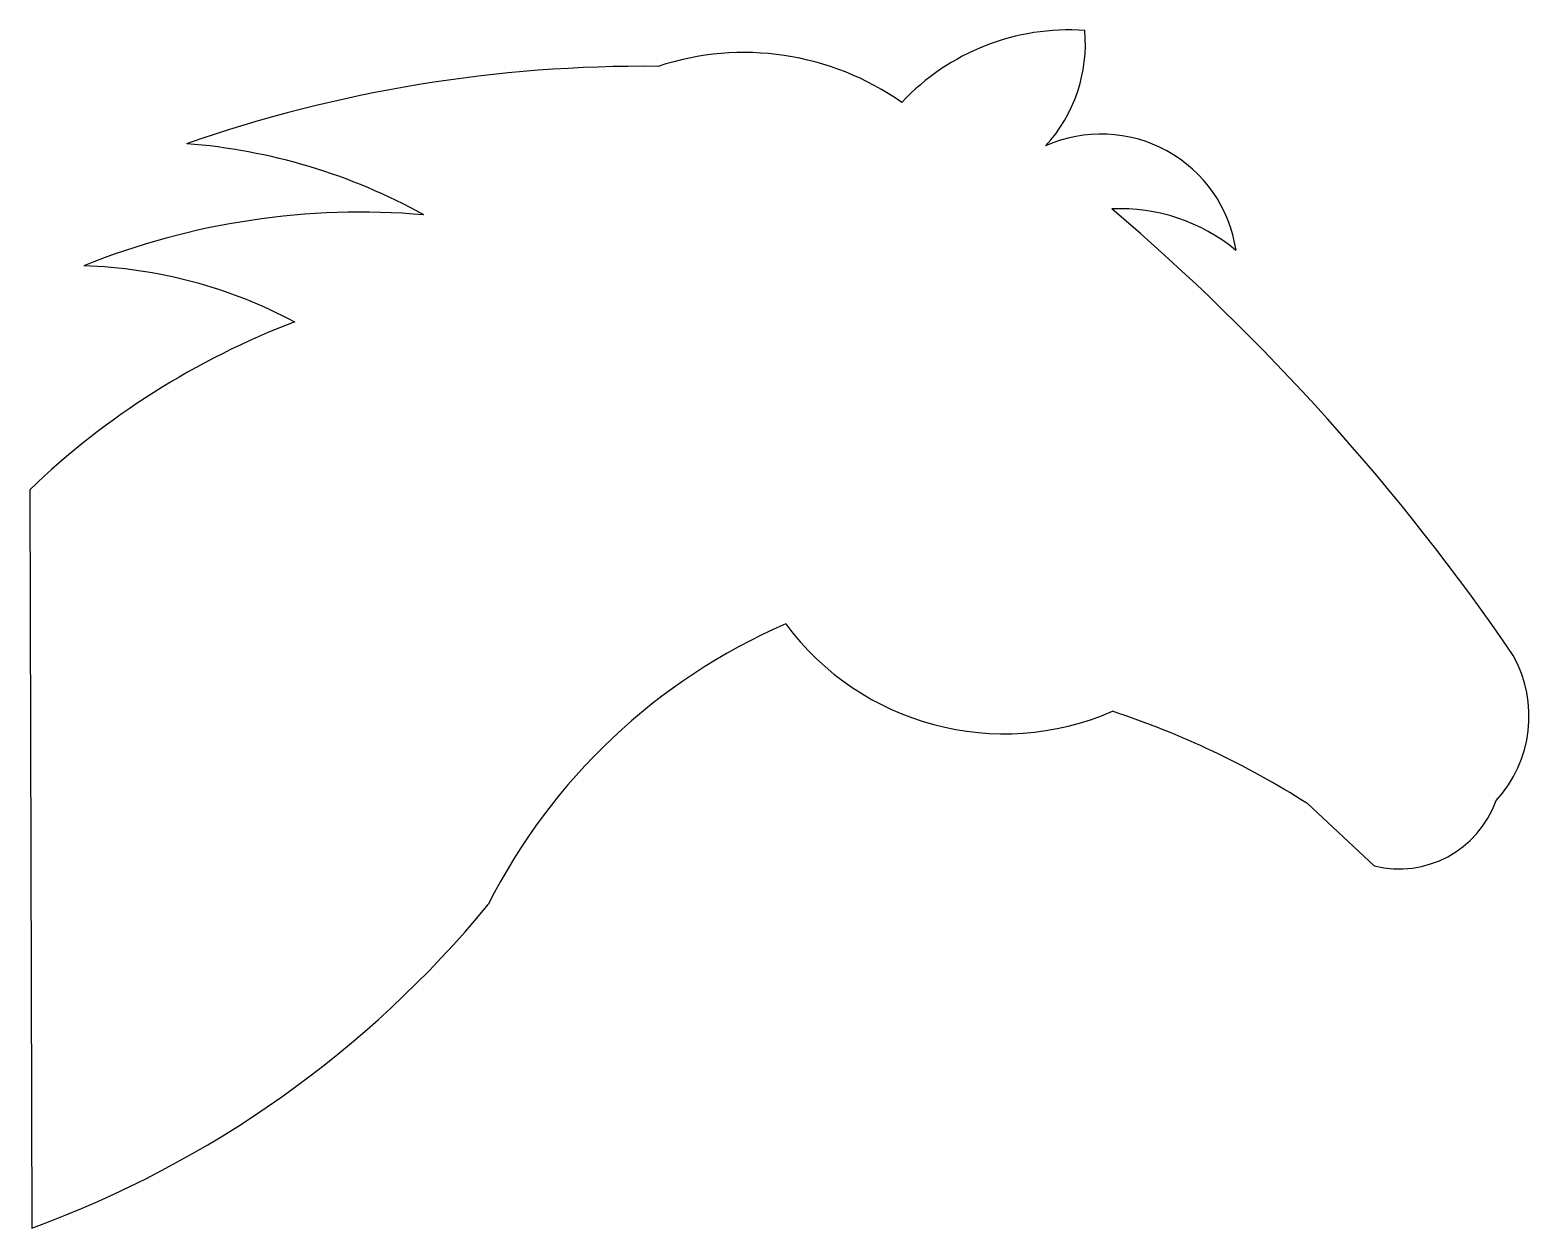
# Model space of a CAD drawing. Extents: x 0 to 12.8, y 0 to 10.2.
import ezdxf

# ---------------------------------------------------------------- set-up
doc = ezdxf.new("R2010")
doc.units = 0
doc.header["$LTSCALE"] = 0.000394
doc.layers.get('0').update_dxf_attribs({"linetype": 'CONTINUOUS'})

msp = doc.modelspace()

# ---------------------------------------------------------------- linework, layer by layer
at = {"color": 2, "linetype": 'BYBLOCK'}
for p, q in [((0.04, 6.288), (0.056, 0.021)), ((10.875, 3.627), (11.445, 3.095))]:
    msp.add_line(p, q, dxfattribs=at)
for centre, radius, start, end in [((8.856, 8.247), 1.944, 86.0683, 136.9065), ((7.713, 10.073), 1.281, 317.4356, 5.0744), ((6.098, 7.678), 2.321, 54.7883, 108.2891), ((5.244, -1.864), 11.746, 89.3872, 109.2631), ((9.128, 8.15), 1.157, 8.4592, 114.0457), ((0.985, 4.286), 4.954, 61.0544, 85.5471), ((9.292, 7.139), 1.534, 50.3089, 92.7325), ((-3.304, -6), 19.29, 34.3397, 49.5163), ((2.845, 2.362), 6.282, 85.0943, 111.9544), ((0.372, 4.124), 4.066, 61.9089, 88.2497), ((4.644, 1.507), 6.638, 110.8046, 133.9205), ((8.483, 0.47), 5.101, 113.4681, 153.2406), ((8.304, 6.52), 2.304, 216.5105, 293.5491), ((11.7, 4.365), 1.058, 317.4048, 29.1951), ((6.918, -2.6), 7.377, 57.5687, 71.7838), ((11.654, 3.945), 0.876, 256.1654, 340.2857), ((-3.044, 8.496), 9.024, 290.092, 320.5866)]:
    msp.add_arc(centre, radius, start, end, dxfattribs=at)

doc.saveas('drawing.dxf')
